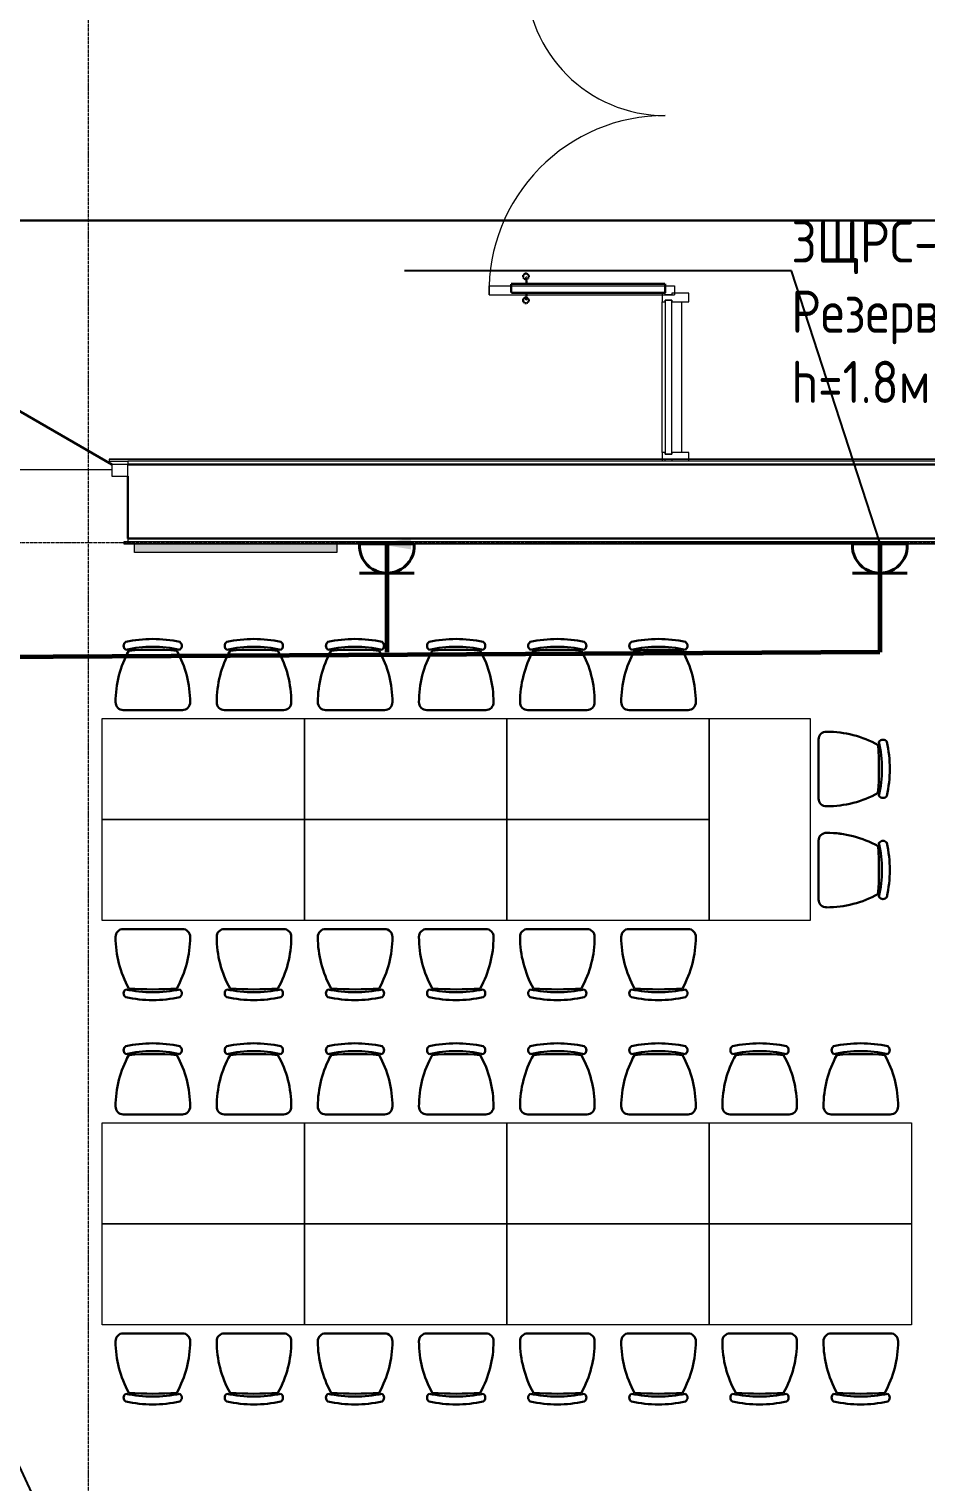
# Model space of a CAD drawing. Header units: millimetres. Extents: x -32 to 417638015, y -35 to 175284279.
# Drawn here: x 417149597 to 417154918, y 175234418 to 175243042 of the extents above; entities that cross this region are included whole.
import ezdxf
from ezdxf import colors
from ezdxf.entities.mleader import LeaderData, LeaderLine
from ezdxf.math import Vec2, Vec3

# ---------------------------------------------------------------- set-up
doc = ezdxf.new("R2010")
doc.units = ezdxf.units.MM
doc.linetypes.add('ADSK_Линия сетки', pattern=[25, 20, -2.5, 0, -2.5])
doc.linetypes.add('ADSK_Штриховая_ш3 п1_5', pattern=[4.5, 3, -1.5])
for name, color, linetype, lineweight in [('_ЭМ_гофра', 5, 'Continuous', 60), ('_ЭМ_ТХобщее_слой', 7, 'Continuous', 30), ('Витраж', 7, 'Continuous', 9), ('Двери', 7, 'Continuous', 9), ('Оси', 253, 'Continuous', 9), ('Панели витража', 7, 'Continuous', 9), ('Перекрытие', 7, 'Continuous', 18), ('Стены несущие', 7, 'Continuous', 30), ('Стены отделка', 7, 'Continuous', 30), ('Стены штриховка', 7, 'Continuous', 9), ('ТХ', 5, 'Continuous', 0), ('ШТРИХОВКА', 252, 'Continuous', 15), ('ЭМ', 5, 'Continuous', 40), ('ЭМ_Лоток 1_2', 162, 'Continuous', 30)]:
    doc.layers.add(name, color=color, linetype=linetype, lineweight=lineweight)
doc.layers.add('_ЭМ_Надписи', color=7, linetype='Continuous')
doc.layers.add('ЭОМ_Лотки рабочие', color=5, linetype='Continuous')
doc.layers.add('Линии', color=7, linetype='Continuous', lineweight=9, true_color=0x00a600)
doc.styles.add('ЭОМ', font='isocpeur.ttf', dxfattribs={"width": 0.85, "height": 250})
doc.linetypes.add('Cable in the tray', pattern='A,5,[130,ltypeshp.shx,S=1,R=0,X=0,Y=0],1.5,[130,ltypeshp.shx,S=1.5,R=90,X=0,Y=-1],1,[130,ltypeshp.shx,S=1,R=0,X=0.5,Y=0],5', length=12.5)

# ---------------------------------------------------------------- blocks, each defined once
blk = doc.blocks.new('ТХ 3 этаж')
at = {"lineweight": 0}
h = blk.add_hatch(color=8, dxfattribs=at)
h.dxf.hatch_style = 1
h.paths.add_polyline_path([(27042.2, 8326.6), (27042.2, 8276.6), (25842.2, 8276.6), (25842.2, 8326.6)])
at = {"color": 8, "linetype": 'Continuous'}
for p, q in [((26125.5, 7340.6), (25775.3, 7340.6)), ((26725.5, 7340.6), (26375.3, 7340.6)), ((27325.5, 7340.6), (26975.3, 7340.6)), ((27925.5, 7340.6), (27575.3, 7340.6)), ((28525.5, 7340.6), (28175.3, 7340.6)), ((29125.5, 7340.6), (28775.3, 7340.6)), ((29900.4, 6815.5), (29900.4, 7165.7)), ((29900.4, 6215.5), (29900.4, 6565.7)), ((26125.5, 6040.6), (25775.3, 6040.6)), ((26725.5, 6040.6), (26375.3, 6040.6)), ((27325.5, 6040.6), (26975.3, 6040.6)), ((27925.5, 6040.6), (27575.3, 6040.6)), ((28525.5, 6040.6), (28175.3, 6040.6)), ((29125.5, 6040.6), (28775.3, 6040.6)), ((26125.5, 4940.6), (25775.3, 4940.6)), ((26725.5, 4940.6), (26375.3, 4940.6)), ((27325.5, 4940.6), (26975.3, 4940.6)), ((27925.5, 4940.6), (27575.3, 4940.6)), ((28525.5, 4940.6), (28175.3, 4940.6)), ((29125.5, 4940.6), (28775.3, 4940.6)), ((29725.5, 4940.6), (29375.3, 4940.6)), ((30325.5, 4940.6), (29975.3, 4940.6)), ((26125.5, 3640.6), (25775.3, 3640.6)), ((26725.5, 3640.6), (26375.3, 3640.6)), ((27325.5, 3640.6), (26975.3, 3640.6)), ((27925.5, 3640.6), (27575.3, 3640.6)), ((28525.5, 3640.6), (28175.3, 3640.6)), ((29125.5, 3640.6), (28775.3, 3640.6)), ((29725.5, 3640.6), (29375.3, 3640.6)), ((30325.5, 3640.6), (29975.3, 3640.6))]:
    blk.add_line(p, q, dxfattribs=at)
at = {"color": 8, "lineweight": 0}
blk.add_lwpolyline([(27042.2, 8326.6), (27042.2, 8276.6), (25842.2, 8276.6), (25842.2, 8326.6), (27042.2, 8326.6)], dxfattribs=at)
at = {"color": 8, "linetype": 'Continuous'}
for centre, radius, start, end in [((25949.7, 7014.9), 747.5, 77.60223, 102.39801), ((26549.7, 7014.9), 747.5, 77.60223, 102.39801), ((27149.7, 7014.9), 747.5, 77.60223, 102.39801), ((27749.7, 7014.9), 747.5, 77.60223, 102.39801), ((28349.7, 7014.9), 747.5, 77.60223, 102.39801), ((28949.7, 7014.9), 747.5, 77.60223, 102.39801), ((26353.8, 7389.1), 624.5, 150.89411, 180.12203), ((25805.1, 7721.7), 28.1, 124.29036, 235.70993), ((25949.7, 6968.4), 747.5, 77.60223, 102.39801), ((25949.7, 5936.6), 1761.9, 85.34538, 94.60618), ((25547, 7389.1), 624.5, 359.87853, 29.09323), ((26094.4, 7721.7), 28.1, 304.29173, 55.70853), ((26953.8, 7389.1), 624.5, 150.89411, 180.12203), ((26405.1, 7721.7), 28.1, 124.29036, 235.70993), ((26549.7, 6968.4), 747.5, 77.60223, 102.39801), ((26549.7, 5936.6), 1761.9, 85.34538, 94.60618), ((26147, 7389.1), 624.5, 359.87853, 29.09323), ((26694.4, 7721.7), 28.1, 304.29173, 55.70853), ((27553.8, 7389.1), 624.5, 150.89411, 180.12203), ((27005.1, 7721.7), 28.1, 124.29036, 235.70993), ((27149.7, 6968.4), 747.5, 77.60223, 102.39801), ((27149.7, 5936.6), 1761.9, 85.34538, 94.60618), ((26747, 7389.1), 624.5, 359.87853, 29.09323), ((27294.4, 7721.7), 28.1, 304.29173, 55.70853), ((28153.8, 7389.1), 624.5, 150.89411, 180.12203), ((27605.1, 7721.7), 28.1, 124.29036, 235.70993), ((27749.7, 6968.4), 747.5, 77.60223, 102.39801), ((27749.7, 5936.6), 1761.9, 85.34538, 94.60618), ((27347, 7389.1), 624.5, 359.87853, 29.09323), ((27894.4, 7721.7), 28.1, 304.29173, 55.70853), ((28753.8, 7389.1), 624.5, 150.89411, 180.12203), ((28205.1, 7721.7), 28.1, 124.29036, 235.70993), ((28349.7, 6968.4), 747.5, 77.60223, 102.39801), ((28349.7, 5936.6), 1761.9, 85.34538, 94.60618), ((27947, 7389.1), 624.5, 359.87853, 29.09323), ((28494.4, 7721.7), 28.1, 304.29173, 55.70853), ((29353.8, 7389.1), 624.5, 150.89411, 180.12203), ((28805.1, 7721.7), 28.1, 124.29036, 235.70993), ((28949.7, 6968.4), 747.5, 77.60223, 102.39801), ((28949.7, 5936.6), 1761.9, 85.34538, 94.60618), ((28547, 7389.1), 624.5, 359.87853, 29.09323), ((29094.4, 7721.7), 28.1, 304.29173, 55.70853), ((25774.7, 7386), 45.4, 177.81336, 270.74813), ((26126.1, 7386), 45.4, 269.25213, 2.18653), ((26374.7, 7386), 45.4, 177.81336, 270.74813), ((26726.1, 7386), 45.4, 269.25213, 2.18653), ((26974.7, 7386), 45.4, 177.81336, 270.74813), ((27326.1, 7386), 45.4, 269.25213, 2.18653), ((27574.7, 7386), 45.4, 177.81336, 270.74813), ((27926.1, 7386), 45.4, 269.25213, 2.18653), ((28174.7, 7386), 45.4, 177.81336, 270.74813), ((28526.1, 7386), 45.4, 269.25213, 2.18653), ((28774.7, 7386), 45.4, 177.81336, 270.74813), ((29126.1, 7386), 45.4, 269.25213, 2.18653), ((29945.8, 7166.3), 45.4, 87.81336, 180.74813), ((29948.9, 6587.2), 624.5, 60.89411, 90.12203), ((30281.6, 7136), 28.1, 34.29036, 145.70993), ((28496.4, 6991.3), 1761.9, 355.34538, 4.60618), ((29528.2, 6991.3), 747.5, 347.60223, 12.39801), ((29574.7, 6991.3), 747.5, 347.60223, 12.39801), ((29945.8, 6814.9), 45.4, 179.25213, 272.18653), ((29948.9, 7394), 624.5, 269.87853, 299.09323), ((30281.6, 6846.7), 28.1, 214.29173, 325.70853), ((29945.8, 6566.3), 45.4, 87.81336, 180.74813), ((29948.9, 5987.2), 624.5, 60.89411, 90.12203), ((30281.6, 6536), 28.1, 34.29036, 145.70993), ((28496.4, 6391.3), 1761.9, 355.34538, 4.60618), ((29528.2, 6391.3), 747.5, 347.60223, 12.39801), ((29574.7, 6391.3), 747.5, 347.60223, 12.39801), ((29945.8, 6214.9), 45.4, 179.25213, 272.18653), ((29948.9, 6794), 624.5, 269.87853, 299.09323), ((30281.6, 6246.7), 28.1, 214.29173, 325.70853), ((25774.7, 5995.2), 45.4, 89.25187, 182.18664), ((26126.1, 5995.2), 45.4, 357.81347, 90.74787), ((26374.7, 5995.2), 45.4, 89.25187, 182.18664), ((26726.1, 5995.2), 45.4, 357.81347, 90.74787), ((26974.7, 5995.2), 45.4, 89.25187, 182.18664), ((27326.1, 5995.2), 45.4, 357.81347, 90.74787), ((27574.7, 5995.2), 45.4, 89.25187, 182.18664), ((27926.1, 5995.2), 45.4, 357.81347, 90.74787), ((28174.7, 5995.2), 45.4, 89.25187, 182.18664), ((28526.1, 5995.2), 45.4, 357.81347, 90.74787), ((28774.7, 5995.2), 45.4, 89.25187, 182.18664), ((29126.1, 5995.2), 45.4, 357.81347, 90.74787), ((26353.8, 5992.1), 624.5, 179.87797, 209.10589), ((25547, 5992.1), 624.5, 330.90677, 0.12147), ((26953.8, 5992.1), 624.5, 179.87797, 209.10589), ((26147, 5992.1), 624.5, 330.90677, 0.12147), ((27553.8, 5992.1), 624.5, 179.87797, 209.10589), ((26747, 5992.1), 624.5, 330.90677, 0.12147), ((28153.8, 5992.1), 624.5, 179.87797, 209.10589), ((27347, 5992.1), 624.5, 330.90677, 0.12147), ((28753.8, 5992.1), 624.5, 179.87797, 209.10589), ((27947, 5992.1), 624.5, 330.90677, 0.12147), ((29353.8, 5992.1), 624.5, 179.87797, 209.10589), ((28547, 5992.1), 624.5, 330.90677, 0.12147), ((25805.1, 5659.4), 28.1, 124.29007, 235.70964), ((25949.7, 6412.8), 747.5, 257.60199, 282.39777), ((25949.7, 6366.3), 747.5, 257.60199, 282.39777), ((25949.7, 7444.6), 1761.9, 265.39382, 274.65462), ((26094.4, 5659.4), 28.1, 304.29147, 55.70827), ((26405.1, 5659.4), 28.1, 124.29007, 235.70964), ((26549.7, 6412.8), 747.5, 257.60199, 282.39777), ((26549.7, 6366.3), 747.5, 257.60199, 282.39777), ((26549.7, 7444.6), 1761.9, 265.39382, 274.65462), ((26694.4, 5659.4), 28.1, 304.29147, 55.70827), ((27005.1, 5659.4), 28.1, 124.29007, 235.70964), ((27149.7, 6412.8), 747.5, 257.60199, 282.39777), ((27149.7, 6366.3), 747.5, 257.60199, 282.39777), ((27149.7, 7444.6), 1761.9, 265.39382, 274.65462), ((27294.4, 5659.4), 28.1, 304.29147, 55.70827), ((27605.1, 5659.4), 28.1, 124.29007, 235.70964), ((27749.7, 6412.8), 747.5, 257.60199, 282.39777), ((27749.7, 6366.3), 747.5, 257.60199, 282.39777), ((27749.7, 7444.6), 1761.9, 265.39382, 274.65462), ((27894.4, 5659.4), 28.1, 304.29147, 55.70827), ((28205.1, 5659.4), 28.1, 124.29007, 235.70964), ((28349.7, 6412.8), 747.5, 257.60199, 282.39777), ((28349.7, 6366.3), 747.5, 257.60199, 282.39777), ((28349.7, 7444.6), 1761.9, 265.39382, 274.65462), ((28494.4, 5659.4), 28.1, 304.29147, 55.70827), ((28805.1, 5659.4), 28.1, 124.29007, 235.70964), ((28949.7, 6412.8), 747.5, 257.60199, 282.39777), ((28949.7, 6366.3), 747.5, 257.60199, 282.39777), ((28949.7, 7444.6), 1761.9, 265.39382, 274.65462), ((29094.4, 5659.4), 28.1, 304.29147, 55.70827), ((25949.7, 4614.9), 747.5, 77.60223, 102.39801), ((26549.7, 4614.9), 747.5, 77.60223, 102.39801), ((27149.7, 4614.9), 747.5, 77.60223, 102.39801), ((27749.7, 4614.9), 747.5, 77.60223, 102.39801), ((28349.7, 4614.9), 747.5, 77.60223, 102.39801), ((28949.7, 4614.9), 747.5, 77.60223, 102.39801), ((29549.7, 4614.9), 747.5, 77.60223, 102.39801), ((30149.7, 4614.9), 747.5, 77.60223, 102.39801), ((26353.8, 4989.1), 624.5, 150.89411, 180.12203), ((25805.1, 5321.7), 28.1, 124.29036, 235.70993), ((25949.7, 4568.4), 747.5, 77.60223, 102.39801), ((25949.7, 3536.6), 1761.9, 85.34538, 94.60618), ((25547, 4989.1), 624.5, 359.87853, 29.09323), ((26094.4, 5321.7), 28.1, 304.29173, 55.70853), ((26953.8, 4989.1), 624.5, 150.89411, 180.12203), ((26405.1, 5321.7), 28.1, 124.29036, 235.70993), ((26549.7, 4568.4), 747.5, 77.60223, 102.39801), ((26549.7, 3536.6), 1761.9, 85.34538, 94.60618), ((26147, 4989.1), 624.5, 359.87853, 29.09323), ((26694.4, 5321.7), 28.1, 304.29173, 55.70853), ((27553.8, 4989.1), 624.5, 150.89411, 180.12203), ((27005.1, 5321.7), 28.1, 124.29036, 235.70993), ((27149.7, 4568.4), 747.5, 77.60223, 102.39801), ((27149.7, 3536.6), 1761.9, 85.34538, 94.60618), ((26747, 4989.1), 624.5, 359.87853, 29.09323), ((27294.4, 5321.7), 28.1, 304.29173, 55.70853), ((28153.8, 4989.1), 624.5, 150.89411, 180.12203), ((27605.1, 5321.7), 28.1, 124.29036, 235.70993), ((27749.7, 4568.4), 747.5, 77.60223, 102.39801), ((27749.7, 3536.6), 1761.9, 85.34538, 94.60618), ((27347, 4989.1), 624.5, 359.87853, 29.09323), ((27894.4, 5321.7), 28.1, 304.29173, 55.70853), ((28753.8, 4989.1), 624.5, 150.89411, 180.12203), ((28205.1, 5321.7), 28.1, 124.29036, 235.70993), ((28349.7, 4568.4), 747.5, 77.60223, 102.39801), ((28349.7, 3536.6), 1761.9, 85.34538, 94.60618), ((27947, 4989.1), 624.5, 359.87853, 29.09323), ((28494.4, 5321.7), 28.1, 304.29173, 55.70853), ((29353.8, 4989.1), 624.5, 150.89411, 180.12203), ((28805.1, 5321.7), 28.1, 124.29036, 235.70993), ((28949.7, 4568.4), 747.5, 77.60223, 102.39801), ((28949.7, 3536.6), 1761.9, 85.34538, 94.60618), ((28547, 4989.1), 624.5, 359.87853, 29.09323), ((29094.4, 5321.7), 28.1, 304.29173, 55.70853), ((29953.8, 4989.1), 624.5, 150.89411, 180.12203), ((29405.1, 5321.7), 28.1, 124.29036, 235.70993), ((29549.7, 4568.4), 747.5, 77.60223, 102.39801), ((29549.7, 3536.6), 1761.9, 85.34538, 94.60618), ((29147, 4989.1), 624.5, 359.87853, 29.09323), ((29694.4, 5321.7), 28.1, 304.29173, 55.70853), ((30553.8, 4989.1), 624.5, 150.89411, 180.12203), ((30005.1, 5321.7), 28.1, 124.29036, 235.70993), ((30149.7, 4568.4), 747.5, 77.60223, 102.39801), ((30149.7, 3536.6), 1761.9, 85.34538, 94.60618), ((29747, 4989.1), 624.5, 359.87853, 29.09323), ((30294.4, 5321.7), 28.1, 304.29173, 55.70853), ((25774.7, 4986), 45.4, 177.81336, 270.74813), ((26126.1, 4986), 45.4, 269.25213, 2.18653), ((26374.7, 4986), 45.4, 177.81336, 270.74813), ((26726.1, 4986), 45.4, 269.25213, 2.18653), ((26974.7, 4986), 45.4, 177.81336, 270.74813), ((27326.1, 4986), 45.4, 269.25213, 2.18653), ((27574.7, 4986), 45.4, 177.81336, 270.74813), ((27926.1, 4986), 45.4, 269.25213, 2.18653), ((28174.7, 4986), 45.4, 177.81336, 270.74813), ((28526.1, 4986), 45.4, 269.25213, 2.18653), ((28774.7, 4986), 45.4, 177.81336, 270.74813), ((29126.1, 4986), 45.4, 269.25213, 2.18653), ((29374.7, 4986), 45.4, 177.81336, 270.74813), ((29726.1, 4986), 45.4, 269.25213, 2.18653), ((29974.7, 4986), 45.4, 177.81336, 270.74813), ((30326.1, 4986), 45.4, 269.25213, 2.18653), ((25774.7, 3595.2), 45.4, 89.25187, 182.18664), ((26126.1, 3595.2), 45.4, 357.81347, 90.74787), ((26374.7, 3595.2), 45.4, 89.25187, 182.18664), ((26726.1, 3595.2), 45.4, 357.81347, 90.74787), ((26974.7, 3595.2), 45.4, 89.25187, 182.18664), ((27326.1, 3595.2), 45.4, 357.81347, 90.74787), ((27574.7, 3595.2), 45.4, 89.25187, 182.18664), ((27926.1, 3595.2), 45.4, 357.81347, 90.74787), ((28174.7, 3595.2), 45.4, 89.25187, 182.18664), ((28526.1, 3595.2), 45.4, 357.81347, 90.74787), ((28774.7, 3595.2), 45.4, 89.25187, 182.18664), ((29126.1, 3595.2), 45.4, 357.81347, 90.74787), ((29374.7, 3595.2), 45.4, 89.25187, 182.18664), ((29726.1, 3595.2), 45.4, 357.81347, 90.74787), ((29974.7, 3595.2), 45.4, 89.25187, 182.18664), ((30326.1, 3595.2), 45.4, 357.81347, 90.74787), ((26353.8, 3592.1), 624.5, 179.87797, 209.10589), ((25547, 3592.1), 624.5, 330.90677, 0.12147), ((26953.8, 3592.1), 624.5, 179.87797, 209.10589), ((26147, 3592.1), 624.5, 330.90677, 0.12147), ((27553.8, 3592.1), 624.5, 179.87797, 209.10589), ((26747, 3592.1), 624.5, 330.90677, 0.12147), ((28153.8, 3592.1), 624.5, 179.87797, 209.10589), ((27347, 3592.1), 624.5, 330.90677, 0.12147), ((28753.8, 3592.1), 624.5, 179.87797, 209.10589), ((27947, 3592.1), 624.5, 330.90677, 0.12147), ((29353.8, 3592.1), 624.5, 179.87797, 209.10589), ((28547, 3592.1), 624.5, 330.90677, 0.12147), ((29953.8, 3592.1), 624.5, 179.87797, 209.10589), ((29147, 3592.1), 624.5, 330.90677, 0.12147), ((30553.8, 3592.1), 624.5, 179.87797, 209.10589), ((29747, 3592.1), 624.5, 330.90677, 0.12147), ((25805.1, 3259.4), 28.1, 124.29007, 235.70964), ((25949.7, 4012.8), 747.5, 257.60199, 282.39777), ((25949.7, 5044.6), 1761.9, 265.39382, 274.65462), ((26094.4, 3259.4), 28.1, 304.29147, 55.70827), ((26405.1, 3259.4), 28.1, 124.29007, 235.70964), ((26549.7, 4012.8), 747.5, 257.60199, 282.39777), ((26549.7, 5044.6), 1761.9, 265.39382, 274.65462), ((26694.4, 3259.4), 28.1, 304.29147, 55.70827), ((27005.1, 3259.4), 28.1, 124.29007, 235.70964), ((27149.7, 4012.8), 747.5, 257.60199, 282.39777), ((27149.7, 5044.6), 1761.9, 265.39382, 274.65462), ((27294.4, 3259.4), 28.1, 304.29147, 55.70827), ((27605.1, 3259.4), 28.1, 124.29007, 235.70964), ((27749.7, 4012.8), 747.5, 257.60199, 282.39777), ((27749.7, 5044.6), 1761.9, 265.39382, 274.65462), ((27894.4, 3259.4), 28.1, 304.29147, 55.70827), ((28205.1, 3259.4), 28.1, 124.29007, 235.70964), ((28349.7, 4012.8), 747.5, 257.60199, 282.39777), ((28349.7, 5044.6), 1761.9, 265.39382, 274.65462), ((28494.4, 3259.4), 28.1, 304.29147, 55.70827), ((28805.1, 3259.4), 28.1, 124.29007, 235.70964), ((28949.7, 4012.8), 747.5, 257.60199, 282.39777), ((28949.7, 5044.6), 1761.9, 265.39382, 274.65462), ((29094.4, 3259.4), 28.1, 304.29147, 55.70827), ((29405.1, 3259.4), 28.1, 124.29007, 235.70964), ((29549.7, 4012.8), 747.5, 257.60199, 282.39777), ((29549.7, 5044.6), 1761.9, 265.39382, 274.65462), ((29694.4, 3259.4), 28.1, 304.29147, 55.70827), ((30005.1, 3259.4), 28.1, 124.29007, 235.70964), ((30149.7, 4012.8), 747.5, 257.60199, 282.39777), ((30149.7, 5044.6), 1761.9, 265.39382, 274.65462), ((30294.4, 3259.4), 28.1, 304.29147, 55.70827), ((25949.7, 3966.3), 747.5, 257.60199, 282.39777), ((26549.7, 3966.3), 747.5, 257.60199, 282.39777), ((27149.7, 3966.3), 747.5, 257.60199, 282.39777), ((27749.7, 3966.3), 747.5, 257.60199, 282.39777), ((28349.7, 3966.3), 747.5, 257.60199, 282.39777), ((28949.7, 3966.3), 747.5, 257.60199, 282.39777), ((29549.7, 3966.3), 747.5, 257.60199, 282.39777), ((30149.7, 3966.3), 747.5, 257.60199, 282.39777)]:
    blk.add_arc(centre, radius, start, end, dxfattribs=at)
at = {"layer": 'ТХ', "color": 8}
for points in [[(25650.4, 7290.6), (26850.4, 7290.6), (26850.4, 6690.6), (25650.4, 6690.6)], [(26850.4, 7290.6), (28050.4, 7290.6), (28050.4, 6690.6), (26850.4, 6690.6)], [(28050.4, 7290.6), (29250.4, 7290.6), (29250.4, 6690.6), (28050.4, 6690.6)], [(29850.4, 7290.6), (29850.4, 6090.6), (29250.4, 6090.6), (29250.4, 7290.6)], [(25650.4, 6690.6), (26850.4, 6690.6), (26850.4, 6090.6), (25650.4, 6090.6)], [(26850.4, 6690.6), (28050.4, 6690.6), (28050.4, 6090.6), (26850.4, 6090.6)], [(28050.4, 6690.6), (29250.4, 6690.6), (29250.4, 6090.6), (28050.4, 6090.6)], [(25650.4, 4890.6), (26850.4, 4890.6), (26850.4, 4290.6), (25650.4, 4290.6)], [(26850.4, 4890.6), (28050.4, 4890.6), (28050.4, 4290.6), (26850.4, 4290.6)], [(28050.4, 4890.6), (29250.4, 4890.6), (29250.4, 4290.6), (28050.4, 4290.6)], [(29250.4, 4890.6), (30450.4, 4890.6), (30450.4, 4290.6), (29250.4, 4290.6)], [(25650.4, 4290.6), (26850.4, 4290.6), (26850.4, 3690.6), (25650.4, 3690.6)], [(26850.4, 4290.6), (28050.4, 4290.6), (28050.4, 3690.6), (26850.4, 3690.6)], [(28050.4, 4290.6), (29250.4, 4290.6), (29250.4, 3690.6), (28050.4, 3690.6)], [(29250.4, 4290.6), (30450.4, 4290.6), (30450.4, 3690.6), (29250.4, 3690.6)]]:
    blk.add_lwpolyline(points, close=True, dxfattribs=at)
blk = doc.blocks.new('План 3 этажа')
at = {"layer": 'Витраж', "color": 8, "lineweight": 18, "extrusion": (0, 0, -1)}
for p, q in [((21978.719, 9932.929), (21961.719, 9932.929)), ((21961.719, 9932.929), (21961.719, 9882.929)), ((21978.719, 9922.929), (21978.719, 9932.929)), ((22018.719, 9922.929), (21978.719, 9922.929)), ((22118.719, 9932.929), (22018.719, 9932.929)), ((22018.719, 9932.929), (22018.719, 9922.929)), ((22118.719, 9882.929), (22118.719, 9932.929)), ((21961.719, 9882.929), (21978.719, 9882.929)), ((21978.719, 9882.929), (21978.719, 9892.929)), ((21978.719, 9892.929), (22018.719, 9892.929)), ((22018.719, 9892.929), (22018.719, 9882.929)), ((22018.719, 9882.929), (22118.719, 9882.929)), ((21978.719, 8987.929), (21961.719, 8987.929)), ((21961.719, 8987.929), (21961.719, 8937.929)), ((21978.719, 8977.929), (21978.719, 8987.929)), ((22018.719, 8977.929), (21978.719, 8977.929)), ((22118.719, 8987.929), (22018.719, 8987.929)), ((22018.719, 8987.929), (22018.719, 8977.929)), ((22118.719, 8937.929), (22118.719, 8987.929)), ((21961.719, 8937.929), (21978.719, 8937.929)), ((21978.719, 8937.929), (21978.719, 8947.929)), ((21978.719, 8947.929), (22018.719, 8947.929)), ((22018.719, 8947.929), (22018.719, 8937.929)), ((22018.719, 8937.929), (22118.719, 8937.929))]:
    blk.add_line(p, q, dxfattribs=at)
at = {"layer": 'Витраж', "color": 8}
for p, q in [((21961.719, 8987.929), (21961.719, 9882.929)), ((22078.719, 8987.929), (22078.719, 9882.929))]:
    blk.add_line(p, q, dxfattribs=at)
at = {"layer": 'Двери', "color": 8}
for p, q in [((20933.911, 9977.929), (20933.911, 9922.929)), ((20933.911, 9977.929), (22033.719, 9977.929)), ((20933.911, 9922.929), (20933.911, 9977.929)), ((20933.911, 9922.929), (22033.719, 9922.929)), ((22033.719, 9977.929), (22033.719, 9922.929)), ((18696.343, 8917.14), (18696.343, 8847.14)), ((18791.343, 8917.14), (18696.343, 8917.14)), ((18791.343, 8847.14), (18791.343, 8917.14)), ((18696.343, 8847.14), (18791.343, 8847.14))]:
    blk.add_line(p, q, dxfattribs=at)
at = {"layer": 'Двери', "color": 8, "lineweight": 30}
blk.add_line((18696.343, 8917.14), (17903.929, 9374.64), dxfattribs=at)
at = {"layer": 'Двери', "color": 8}
for centre, radius, start, end in [((21978.719, 11812.929), 825, 180, 270), ((21978.719, 9942.929), 1045, 90, 181.0966369)]:
    blk.add_arc(centre, radius, start, end, dxfattribs=at)
at = {"layer": 'Линии', "color": 8, "linetype": 'ADSK_Штриховая_ш3 п1_5', "lineweight": 30}
for p, q in [((21158.065, 9988.104), (21152.917, 10032.808)), ((21066.359, 9935.104), (21065.634, 9988.104)), ((21065.634, 9988.104), (21978.719, 9988.104)), ((21978.719, 9935.104), (21066.359, 9935.104)), ((21158.065, 9935.605), (21152.917, 9890.901)), ((21978.719, 9988.104), (21978.719, 9935.104))]:
    blk.add_line(p, q, dxfattribs=at)
for centre in [(21152.917, 10032.808), (21152.917, 9890.901)]:
    blk.add_circle(centre, 17, dxfattribs=at)
at = {"layer": 'Оси', "color": 8, "linetype": 'ADSK_Линия сетки'}
for p, q in [((18556.908, -3523.688), (18556.908, 13975.186)), ((-10051.774, 8453.902), (56512.196, 8453.902))]:
    blk.add_line(p, q, dxfattribs=at)
at = {"layer": 'Панели витража', "color": 8, "lineweight": 18}
for p, q in [((21978.719, 9892.929), (21978.719, 8977.929)), ((22018.719, 9892.929), (21978.719, 9892.929)), ((22018.719, 8977.929), (22018.719, 9892.929)), ((21978.719, 8977.929), (22018.719, 8977.929))]:
    blk.add_line(p, q, dxfattribs=at)
at = {"layer": 'Перекрытие', "color": 8}
blk.add_line((17366.343, 8886.544), (18696.343, 8886.544), dxfattribs=at)
at = {"layer": 'Стены несущие', "color": 8}
for p, q in [((18791.343, 8917.14), (25831.343, 8917.14)), ((18791.343, 8847.14), (18791.343, 8477.14)), ((25831.343, 8477.14), (18791.343, 8477.14))]:
    blk.add_line(p, q, dxfattribs=at)
at = {"layer": 'Стены отделка', "color": 8, "lineweight": 9}
for p, q in [((18681.343, 8949.14), (18681.343, 8937.14)), ((25831.343, 8949.14), (18681.343, 8949.14)), ((18681.343, 8937.14), (18791.343, 8937.14)), ((18791.343, 8937.14), (18791.343, 8917.14)), ((24507.343, 8457.14), (18767.343, 8457.14)), ((18767.343, 8457.14), (18767.343, 8445.14)), ((18791.343, 8477.14), (18791.343, 8457.14)), ((18767.343, 8445.14), (24417.843, 8445.14))]:
    blk.add_line(p, q, dxfattribs=at)
at = {"layer": 'Стены штриховка', "color": 8}
for p, q in [((25831.343, 8947.14), (18681.343, 8947.14)), ((25831.343, 8937.14), (18791.343, 8937.14)), ((18767.343, 8447.14), (24419.843, 8447.14))]:
    blk.add_line(p, q, dxfattribs=at)
at = {"layer": 'ЭОМ_Лотки рабочие'}
blk.add_blockref('ТХ 3 этаж', (-7010.895, 118.542), dxfattribs=at)
blk = doc.blocks.new('_ЭМ_ТХ2_3 этаж_нов')
at = {"lineweight": 0}
h = blk.add_hatch(color=8, dxfattribs=at)
h.dxf.hatch_style = 1
h.paths.add_polyline_path([(26024.4, 8291.2), (26024.4, 8241.2), (24824.4, 8241.2), (24824.4, 8291.2)])
at = {"color": 8, "linetype": 'Continuous'}
for p, q in [((25107.7, 7305.2), (24757.5, 7305.2)), ((25707.7, 7305.2), (25357.5, 7305.2)), ((26307.7, 7305.2), (25957.5, 7305.2)), ((26907.7, 7305.2), (26557.5, 7305.2)), ((27507.7, 7305.2), (27157.5, 7305.2)), ((28107.7, 7305.2), (27757.5, 7305.2)), ((28882.6, 6780.2), (28882.6, 7130.3)), ((28882.6, 6180.2), (28882.6, 6530.3)), ((25107.7, 6005.2), (24757.5, 6005.2)), ((25707.7, 6005.2), (25357.5, 6005.2)), ((26307.7, 6005.2), (25957.5, 6005.2)), ((26907.7, 6005.2), (26557.5, 6005.2)), ((27507.7, 6005.2), (27157.5, 6005.2)), ((28107.7, 6005.2), (27757.5, 6005.2)), ((25107.7, 4905.2), (24757.5, 4905.2)), ((25707.7, 4905.2), (25357.5, 4905.2)), ((26307.7, 4905.2), (25957.5, 4905.2)), ((26907.7, 4905.2), (26557.5, 4905.2)), ((27507.7, 4905.2), (27157.5, 4905.2)), ((28107.7, 4905.2), (27757.5, 4905.2)), ((28707.7, 4905.2), (28357.5, 4905.2)), ((29307.7, 4905.2), (28957.5, 4905.2)), ((25107.7, 3605.2), (24757.5, 3605.2)), ((25707.7, 3605.2), (25357.5, 3605.2)), ((26307.7, 3605.2), (25957.5, 3605.2)), ((26907.7, 3605.2), (26557.5, 3605.2)), ((27507.7, 3605.2), (27157.5, 3605.2)), ((28107.7, 3605.2), (27757.5, 3605.2)), ((28707.7, 3605.2), (28357.5, 3605.2)), ((29307.7, 3605.2), (28957.5, 3605.2))]:
    blk.add_line(p, q, dxfattribs=at)
at = {"color": 8, "lineweight": 0}
blk.add_lwpolyline([(26024.4, 8291.2), (26024.4, 8241.2), (24824.4, 8241.2), (24824.4, 8291.2), (26024.4, 8291.2)], dxfattribs=at)
at = {"color": 8, "linetype": 'Continuous'}
for centre, radius, start, end in [((24787.3, 7686.4), 28.1, 124.29036, 235.70993), ((24931.9, 6979.5), 747.5, 77.60223, 102.39801), ((24931.9, 6933.1), 747.5, 77.60223, 102.39801), ((25076.5, 7686.4), 28.1, 304.29173, 55.70853), ((25387.3, 7686.4), 28.1, 124.29036, 235.70993), ((25531.9, 6979.5), 747.5, 77.60223, 102.39801), ((25531.9, 6933.1), 747.5, 77.60223, 102.39801), ((25676.5, 7686.4), 28.1, 304.29173, 55.70853), ((25987.3, 7686.4), 28.1, 124.29036, 235.70993), ((26131.9, 6979.5), 747.5, 77.60223, 102.39801), ((26131.9, 6933.1), 747.5, 77.60223, 102.39801), ((26276.5, 7686.4), 28.1, 304.29173, 55.70853), ((26587.3, 7686.4), 28.1, 124.29036, 235.70993), ((26731.9, 6979.5), 747.5, 77.60223, 102.39801), ((26731.9, 6933.1), 747.5, 77.60223, 102.39801), ((26876.5, 7686.4), 28.1, 304.29173, 55.70853), ((27187.3, 7686.4), 28.1, 124.29036, 235.70993), ((27331.9, 6979.5), 747.5, 77.60223, 102.39801), ((27331.9, 6933.1), 747.5, 77.60223, 102.39801), ((27476.5, 7686.4), 28.1, 304.29173, 55.70853), ((27787.3, 7686.4), 28.1, 124.29036, 235.70993), ((27931.9, 6979.5), 747.5, 77.60223, 102.39801), ((27931.9, 6933.1), 747.5, 77.60223, 102.39801), ((28076.5, 7686.4), 28.1, 304.29173, 55.70853), ((25336, 7353.7), 624.5, 150.89411, 180.12203), ((24931.9, 5901.2), 1761.9, 85.34538, 94.60618), ((24529.2, 7353.7), 624.5, 359.87853, 29.09323), ((25936, 7353.7), 624.5, 150.89411, 180.12203), ((25531.9, 5901.2), 1761.9, 85.34538, 94.60618), ((25129.2, 7353.7), 624.5, 359.87853, 29.09323), ((26536, 7353.7), 624.5, 150.89411, 180.12203), ((26131.9, 5901.2), 1761.9, 85.34538, 94.60618), ((25729.2, 7353.7), 624.5, 359.87853, 29.09323), ((27136, 7353.7), 624.5, 150.89411, 180.12203), ((26731.9, 5901.2), 1761.9, 85.34538, 94.60618), ((26329.2, 7353.7), 624.5, 359.87853, 29.09323), ((27736, 7353.7), 624.5, 150.89411, 180.12203), ((27331.9, 5901.2), 1761.9, 85.34538, 94.60618), ((26929.2, 7353.7), 624.5, 359.87853, 29.09323), ((28336, 7353.7), 624.5, 150.89411, 180.12203), ((27931.9, 5901.2), 1761.9, 85.34538, 94.60618), ((27529.2, 7353.7), 624.5, 359.87853, 29.09323), ((24756.9, 7350.6), 45.4, 177.81336, 270.74813), ((25108.3, 7350.6), 45.4, 269.25213, 2.18653), ((25356.9, 7350.6), 45.4, 177.81336, 270.74813), ((25708.3, 7350.6), 45.4, 269.25213, 2.18653), ((25956.9, 7350.6), 45.4, 177.81336, 270.74813), ((26308.3, 7350.6), 45.4, 269.25213, 2.18653), ((26556.9, 7350.6), 45.4, 177.81336, 270.74813), ((26908.3, 7350.6), 45.4, 269.25213, 2.18653), ((27156.9, 7350.6), 45.4, 177.81336, 270.74813), ((27508.3, 7350.6), 45.4, 269.25213, 2.18653), ((27756.9, 7350.6), 45.4, 177.81336, 270.74813), ((28108.3, 7350.6), 45.4, 269.25213, 2.18653), ((28928, 7130.9), 45.4, 87.81336, 180.74813), ((28931.1, 6551.8), 624.5, 60.89411, 90.12203), ((27478.6, 6955.9), 1761.9, 355.34538, 4.60618), ((29263.8, 7100.6), 28.1, 34.29036, 145.70993), ((28510.4, 6955.9), 747.5, 347.60223, 12.39801), ((28556.9, 6955.9), 747.5, 347.60223, 12.39801), ((28931.1, 7358.6), 624.5, 269.87853, 299.09323), ((28928, 6779.6), 45.4, 179.25213, 272.18653), ((29263.8, 6811.3), 28.1, 214.29173, 325.70853), ((28928, 6530.9), 45.4, 87.81336, 180.74813), ((28931.1, 5951.8), 624.5, 60.89411, 90.12203), ((27478.6, 6355.9), 1761.9, 355.34538, 4.60618), ((29263.8, 6500.6), 28.1, 34.29036, 145.70993), ((28510.4, 6355.9), 747.5, 347.60223, 12.39801), ((28556.9, 6355.9), 747.5, 347.60223, 12.39801), ((28931.1, 6758.6), 624.5, 269.87853, 299.09323), ((28928, 6179.6), 45.4, 179.25213, 272.18653), ((29263.8, 6211.3), 28.1, 214.29173, 325.70853), ((24756.9, 5959.8), 45.4, 89.25187, 182.18664), ((25336, 5956.8), 624.5, 179.87797, 209.10589), ((24529.2, 5956.8), 624.5, 330.90677, 0.12147), ((25108.3, 5959.8), 45.4, 357.81347, 90.74787), ((25356.9, 5959.8), 45.4, 89.25187, 182.18664), ((25936, 5956.8), 624.5, 179.87797, 209.10589), ((25129.2, 5956.8), 624.5, 330.90677, 0.12147), ((25708.3, 5959.8), 45.4, 357.81347, 90.74787), ((25956.9, 5959.8), 45.4, 89.25187, 182.18664), ((26536, 5956.8), 624.5, 179.87797, 209.10589), ((25729.2, 5956.8), 624.5, 330.90677, 0.12147), ((26308.3, 5959.8), 45.4, 357.81347, 90.74787), ((26556.9, 5959.8), 45.4, 89.25187, 182.18664), ((27136, 5956.8), 624.5, 179.87797, 209.10589), ((26329.2, 5956.8), 624.5, 330.90677, 0.12147), ((26908.3, 5959.8), 45.4, 357.81347, 90.74787), ((27156.9, 5959.8), 45.4, 89.25187, 182.18664), ((27736, 5956.8), 624.5, 179.87797, 209.10589), ((26929.2, 5956.8), 624.5, 330.90677, 0.12147), ((27508.3, 5959.8), 45.4, 357.81347, 90.74787), ((27756.9, 5959.8), 45.4, 89.25187, 182.18664), ((28336, 5956.8), 624.5, 179.87797, 209.10589), ((27529.2, 5956.8), 624.5, 330.90677, 0.12147), ((28108.3, 5959.8), 45.4, 357.81347, 90.74787), ((24787.3, 5624.1), 28.1, 124.29007, 235.70964), ((24931.9, 6377.4), 747.5, 257.60199, 282.39777), ((24931.9, 7409.2), 1761.9, 265.39382, 274.65462), ((25076.5, 5624.1), 28.1, 304.29147, 55.70827), ((25387.3, 5624.1), 28.1, 124.29007, 235.70964), ((25531.9, 6377.4), 747.5, 257.60199, 282.39777), ((25531.9, 7409.2), 1761.9, 265.39382, 274.65462), ((25676.5, 5624.1), 28.1, 304.29147, 55.70827), ((25987.3, 5624.1), 28.1, 124.29007, 235.70964), ((26131.9, 6377.4), 747.5, 257.60199, 282.39777), ((26131.9, 7409.2), 1761.9, 265.39382, 274.65462), ((26276.5, 5624.1), 28.1, 304.29147, 55.70827), ((26587.3, 5624.1), 28.1, 124.29007, 235.70964), ((26731.9, 6377.4), 747.5, 257.60199, 282.39777), ((26731.9, 7409.2), 1761.9, 265.39382, 274.65462), ((26876.5, 5624.1), 28.1, 304.29147, 55.70827), ((27187.3, 5624.1), 28.1, 124.29007, 235.70964), ((27331.9, 6377.4), 747.5, 257.60199, 282.39777), ((27331.9, 7409.2), 1761.9, 265.39382, 274.65462), ((27476.5, 5624.1), 28.1, 304.29147, 55.70827), ((27787.3, 5624.1), 28.1, 124.29007, 235.70964), ((27931.9, 6377.4), 747.5, 257.60199, 282.39777), ((27931.9, 7409.2), 1761.9, 265.39382, 274.65462), ((28076.5, 5624.1), 28.1, 304.29147, 55.70827), ((24931.9, 6330.9), 747.5, 257.60199, 282.39777), ((25531.9, 6330.9), 747.5, 257.60199, 282.39777), ((26131.9, 6330.9), 747.5, 257.60199, 282.39777), ((26731.9, 6330.9), 747.5, 257.60199, 282.39777), ((27331.9, 6330.9), 747.5, 257.60199, 282.39777), ((27931.9, 6330.9), 747.5, 257.60199, 282.39777), ((24787.3, 5286.4), 28.1, 124.29036, 235.70993), ((24931.9, 4579.5), 747.5, 77.60223, 102.39801), ((24931.9, 4533.1), 747.5, 77.60223, 102.39801), ((24931.9, 3501.2), 1761.9, 85.34538, 94.60618), ((25076.5, 5286.4), 28.1, 304.29173, 55.70853), ((25387.3, 5286.4), 28.1, 124.29036, 235.70993), ((25531.9, 4579.5), 747.5, 77.60223, 102.39801), ((25531.9, 4533.1), 747.5, 77.60223, 102.39801), ((25531.9, 3501.2), 1761.9, 85.34538, 94.60618), ((25676.5, 5286.4), 28.1, 304.29173, 55.70853), ((25987.3, 5286.4), 28.1, 124.29036, 235.70993), ((26131.9, 4579.5), 747.5, 77.60223, 102.39801), ((26131.9, 4533.1), 747.5, 77.60223, 102.39801), ((26131.9, 3501.2), 1761.9, 85.34538, 94.60618), ((26276.5, 5286.4), 28.1, 304.29173, 55.70853), ((26587.3, 5286.4), 28.1, 124.29036, 235.70993), ((26731.9, 4579.5), 747.5, 77.60223, 102.39801), ((26731.9, 4533.1), 747.5, 77.60223, 102.39801), ((26731.9, 3501.2), 1761.9, 85.34538, 94.60618), ((26876.5, 5286.4), 28.1, 304.29173, 55.70853), ((27187.3, 5286.4), 28.1, 124.29036, 235.70993), ((27331.9, 4579.5), 747.5, 77.60223, 102.39801), ((27331.9, 4533.1), 747.5, 77.60223, 102.39801), ((27331.9, 3501.2), 1761.9, 85.34538, 94.60618), ((27476.5, 5286.4), 28.1, 304.29173, 55.70853), ((27787.3, 5286.4), 28.1, 124.29036, 235.70993), ((27931.9, 4579.5), 747.5, 77.60223, 102.39801), ((27931.9, 4533.1), 747.5, 77.60223, 102.39801), ((27931.9, 3501.2), 1761.9, 85.34538, 94.60618), ((28076.5, 5286.4), 28.1, 304.29173, 55.70853), ((28387.3, 5286.4), 28.1, 124.29036, 235.70993), ((28531.9, 4579.5), 747.5, 77.60223, 102.39801), ((28531.9, 4533.1), 747.5, 77.60223, 102.39801), ((28531.9, 3501.2), 1761.9, 85.34538, 94.60618), ((28676.5, 5286.4), 28.1, 304.29173, 55.70853), ((28987.3, 5286.4), 28.1, 124.29036, 235.70993), ((29131.9, 4579.5), 747.5, 77.60223, 102.39801), ((29131.9, 4533.1), 747.5, 77.60223, 102.39801), ((29131.9, 3501.2), 1761.9, 85.34538, 94.60618), ((29276.5, 5286.4), 28.1, 304.29173, 55.70853), ((25336, 4953.7), 624.5, 150.89411, 180.12203), ((24529.2, 4953.7), 624.5, 359.87853, 29.09323), ((25936, 4953.7), 624.5, 150.89411, 180.12203), ((25129.2, 4953.7), 624.5, 359.87853, 29.09323), ((26536, 4953.7), 624.5, 150.89411, 180.12203), ((25729.2, 4953.7), 624.5, 359.87853, 29.09323), ((27136, 4953.7), 624.5, 150.89411, 180.12203), ((26329.2, 4953.7), 624.5, 359.87853, 29.09323), ((27736, 4953.7), 624.5, 150.89411, 180.12203), ((26929.2, 4953.7), 624.5, 359.87853, 29.09323), ((28336, 4953.7), 624.5, 150.89411, 180.12203), ((27529.2, 4953.7), 624.5, 359.87853, 29.09323), ((28936, 4953.7), 624.5, 150.89411, 180.12203), ((28129.2, 4953.7), 624.5, 359.87853, 29.09323), ((29536, 4953.7), 624.5, 150.89411, 180.12203), ((28729.2, 4953.7), 624.5, 359.87853, 29.09323), ((24756.9, 4950.6), 45.4, 177.81336, 270.74813), ((25108.3, 4950.6), 45.4, 269.25213, 2.18653), ((25356.9, 4950.6), 45.4, 177.81336, 270.74813), ((25708.3, 4950.6), 45.4, 269.25213, 2.18653), ((25956.9, 4950.6), 45.4, 177.81336, 270.74813), ((26308.3, 4950.6), 45.4, 269.25213, 2.18653), ((26556.9, 4950.6), 45.4, 177.81336, 270.74813), ((26908.3, 4950.6), 45.4, 269.25213, 2.18653), ((27156.9, 4950.6), 45.4, 177.81336, 270.74813), ((27508.3, 4950.6), 45.4, 269.25213, 2.18653), ((27756.9, 4950.6), 45.4, 177.81336, 270.74813), ((28108.3, 4950.6), 45.4, 269.25213, 2.18653), ((28356.9, 4950.6), 45.4, 177.81336, 270.74813), ((28708.3, 4950.6), 45.4, 269.25213, 2.18653), ((28956.9, 4950.6), 45.4, 177.81336, 270.74813), ((29308.3, 4950.6), 45.4, 269.25213, 2.18653), ((24756.9, 3559.8), 45.4, 89.25187, 182.18664), ((25336, 3556.8), 624.5, 179.87797, 209.10589), ((24529.2, 3556.8), 624.5, 330.90677, 0.12147), ((25108.3, 3559.8), 45.4, 357.81347, 90.74787), ((25356.9, 3559.8), 45.4, 89.25187, 182.18664), ((25936, 3556.8), 624.5, 179.87797, 209.10589), ((25129.2, 3556.8), 624.5, 330.90677, 0.12147), ((25708.3, 3559.8), 45.4, 357.81347, 90.74787), ((25956.9, 3559.8), 45.4, 89.25187, 182.18664), ((26536, 3556.8), 624.5, 179.87797, 209.10589), ((25729.2, 3556.8), 624.5, 330.90677, 0.12147), ((26308.3, 3559.8), 45.4, 357.81347, 90.74787), ((26556.9, 3559.8), 45.4, 89.25187, 182.18664), ((27136, 3556.8), 624.5, 179.87797, 209.10589), ((26329.2, 3556.8), 624.5, 330.90677, 0.12147), ((26908.3, 3559.8), 45.4, 357.81347, 90.74787), ((27156.9, 3559.8), 45.4, 89.25187, 182.18664), ((27736, 3556.8), 624.5, 179.87797, 209.10589), ((26929.2, 3556.8), 624.5, 330.90677, 0.12147), ((27508.3, 3559.8), 45.4, 357.81347, 90.74787), ((27756.9, 3559.8), 45.4, 89.25187, 182.18664), ((28336, 3556.8), 624.5, 179.87797, 209.10589), ((27529.2, 3556.8), 624.5, 330.90677, 0.12147), ((28108.3, 3559.8), 45.4, 357.81347, 90.74787), ((28356.9, 3559.8), 45.4, 89.25187, 182.18664), ((28936, 3556.8), 624.5, 179.87797, 209.10589), ((28129.2, 3556.8), 624.5, 330.90677, 0.12147), ((28708.3, 3559.8), 45.4, 357.81347, 90.74787), ((28956.9, 3559.8), 45.4, 89.25187, 182.18664), ((29536, 3556.8), 624.5, 179.87797, 209.10589), ((28729.2, 3556.8), 624.5, 330.90677, 0.12147), ((29308.3, 3559.8), 45.4, 357.81347, 90.74787), ((24787.3, 3224.1), 28.1, 124.29007, 235.70964), ((24931.9, 3977.4), 747.5, 257.60199, 282.39777), ((24931.9, 3930.9), 747.5, 257.60199, 282.39777), ((24931.9, 5009.2), 1761.9, 265.39382, 274.65462), ((25076.5, 3224.1), 28.1, 304.29147, 55.70827), ((25387.3, 3224.1), 28.1, 124.29007, 235.70964), ((25531.9, 3977.4), 747.5, 257.60199, 282.39777), ((25531.9, 3930.9), 747.5, 257.60199, 282.39777), ((25531.9, 5009.2), 1761.9, 265.39382, 274.65462), ((25676.5, 3224.1), 28.1, 304.29147, 55.70827), ((25987.3, 3224.1), 28.1, 124.29007, 235.70964), ((26131.9, 3977.4), 747.5, 257.60199, 282.39777), ((26131.9, 3930.9), 747.5, 257.60199, 282.39777), ((26131.9, 5009.2), 1761.9, 265.39382, 274.65462), ((26276.5, 3224.1), 28.1, 304.29147, 55.70827), ((26587.3, 3224.1), 28.1, 124.29007, 235.70964), ((26731.9, 3977.4), 747.5, 257.60199, 282.39777), ((26731.9, 3930.9), 747.5, 257.60199, 282.39777), ((26731.9, 5009.2), 1761.9, 265.39382, 274.65462), ((26876.5, 3224.1), 28.1, 304.29147, 55.70827), ((27187.3, 3224.1), 28.1, 124.29007, 235.70964), ((27331.9, 3977.4), 747.5, 257.60199, 282.39777), ((27331.9, 3930.9), 747.5, 257.60199, 282.39777), ((27331.9, 5009.2), 1761.9, 265.39382, 274.65462), ((27476.5, 3224.1), 28.1, 304.29147, 55.70827), ((27787.3, 3224.1), 28.1, 124.29007, 235.70964), ((27931.9, 3977.4), 747.5, 257.60199, 282.39777), ((27931.9, 3930.9), 747.5, 257.60199, 282.39777), ((27931.9, 5009.2), 1761.9, 265.39382, 274.65462), ((28076.5, 3224.1), 28.1, 304.29147, 55.70827), ((28387.3, 3224.1), 28.1, 124.29007, 235.70964), ((28531.9, 3977.4), 747.5, 257.60199, 282.39777), ((28531.9, 3930.9), 747.5, 257.60199, 282.39777), ((28531.9, 5009.2), 1761.9, 265.39382, 274.65462), ((28676.5, 3224.1), 28.1, 304.29147, 55.70827), ((28987.3, 3224.1), 28.1, 124.29007, 235.70964), ((29131.9, 3977.4), 747.5, 257.60199, 282.39777), ((29131.9, 3930.9), 747.5, 257.60199, 282.39777), ((29131.9, 5009.2), 1761.9, 265.39382, 274.65462), ((29276.5, 3224.1), 28.1, 304.29147, 55.70827)]:
    blk.add_arc(centre, radius, start, end, dxfattribs=at)
at = {"layer": 'ТХ', "color": 8}
for points in [[(24632.6, 7255.2), (25832.6, 7255.2), (25832.6, 6655.2), (24632.6, 6655.2)], [(25832.6, 7255.2), (27032.6, 7255.2), (27032.6, 6655.2), (25832.6, 6655.2)], [(27032.6, 7255.2), (28232.6, 7255.2), (28232.6, 6655.2), (27032.6, 6655.2)], [(28832.6, 7255.2), (28832.6, 6055.2), (28232.6, 6055.2), (28232.6, 7255.2)], [(24632.6, 6655.2), (25832.6, 6655.2), (25832.6, 6055.2), (24632.6, 6055.2)], [(25832.6, 6655.2), (27032.6, 6655.2), (27032.6, 6055.2), (25832.6, 6055.2)], [(27032.6, 6655.2), (28232.6, 6655.2), (28232.6, 6055.2), (27032.6, 6055.2)], [(24632.6, 4855.2), (25832.6, 4855.2), (25832.6, 4255.2), (24632.6, 4255.2)], [(25832.6, 4855.2), (27032.6, 4855.2), (27032.6, 4255.2), (25832.6, 4255.2)], [(27032.6, 4855.2), (28232.6, 4855.2), (28232.6, 4255.2), (27032.6, 4255.2)], [(28232.6, 4855.2), (29432.6, 4855.2), (29432.6, 4255.2), (28232.6, 4255.2)], [(24632.6, 4255.2), (25832.6, 4255.2), (25832.6, 3655.2), (24632.6, 3655.2)], [(25832.6, 4255.2), (27032.6, 4255.2), (27032.6, 3655.2), (25832.6, 3655.2)], [(27032.6, 4255.2), (28232.6, 4255.2), (28232.6, 3655.2), (27032.6, 3655.2)], [(28232.6, 4255.2), (29432.6, 4255.2), (29432.6, 3655.2), (28232.6, 3655.2)]]:
    blk.add_lwpolyline(points, close=True, dxfattribs=at)
blk = doc.blocks.new('1м розетка IP20')
at = {"layer": 'ЭМ', "color": 5}
for p, q in [((-10.5, 162.7), (-10.5, -162.7)), ((163.1, 162.7), (163.1, -162.7)), ((-10.5, 0), (315.5, 0))]:
    blk.add_line(p, q, dxfattribs=at)
blk.add_arc((0, 0), 163.1, 266.31959, 93.68041, dxfattribs=at)

msp = doc.modelspace()

# ---------------------------------------------------------------- linework, layer by layer
at = {"layer": '_ЭМ_гофра', "linetype": 'ByBlock'}
for points in [[(417151719.6, 175239985.8), (417151719.6, 175239342.4)], [(417154644.3, 175239985.8), (417154644.3, 175239342.4)], [(417154644.3, 175239342.4), (417147635.3, 175239303.2)]]:
    msp.add_lwpolyline(points, dxfattribs=at)
at = {"layer": 'ЭМ_Лоток 1_2', "linetype": 'Cable in the tray', "ltscale": 50}
msp.add_lwpolyline([(417132663.3, 175268196.7), (417132702.9, 175241905.8), (417180042.9, 175241905.8)], dxfattribs=at)

# ---------------------------------------------------------------- block references
at = {"layer": '_ЭМ_ТХобщее_слой', "lineweight": 50}
msp.add_blockref('_ЭМ_ТХ2_3 этаж_нов', (417125398.5, 175231694.6), dxfattribs=at)
at = {"layer": 'ШТРИХОВКА'}
msp.add_blockref('План 3 этажа', (417131391.6, 175231540.7), dxfattribs=at)
at = {"layer": 'ЭМ', "rotation": 270}
for p in [(417151719.6, 175239975.3), (417154644.3, 175239975.3)]:
    msp.add_blockref('1м розетка IP20', p, dxfattribs=at)

# ---------------------------------------------------------------- leaders
at = {"layer": '_ЭМ_Надписи', "color": 7, "ltscale": 5}
ml = msp.add_multileader_mtext('Standard', dxfattribs=at)
ml.set_content('{\\fGOST Common|b0|i0|c204|p34;\\W0.9;\\C256;3ЩРС-1\\fISOCPEUR|b0|i0|c204|p34;\\W0.85; Гр.8 Резерв\\P\\fGOST Common|b0|i0|c0|p34;\\W0.9;h=\\fGOST Common|b0|i0|c204|p34;1\\fGOST Common|b0|i0|c0|p34;.\\fGOST Common|b0|i0|c204|p34;8м}', color=1, style='ЭОМ')
ml.set_leader_properties()
ml.build(insert=Vec2(0, 0))
ml.multileader.update_dxf_attribs({"text_left_attachment_type": 6, "text_right_attachment_type": 6, "dogleg_length": 0, "arrow_head_size": 200})
ctx = ml.context
ctx.base_point, ctx.char_height, ctx.arrow_head_size, ctx.landing_gap_size, ctx.plane_origin = Vec3(417154119.4, 175241605.8), 250, 200, 0, Vec3(417128637, 175255912.6)
ctx.left_attachment, ctx.right_attachment = 6, 6
notes = []
notes.append((ctx, [(0, (1, 1, 0), (417154119.4, 175241605.8), (1, 0), 0, [(0, [(417151662.9, 175239985.8), (417154644.3, 175239994.6)], 0, [])])]))
ctx.mtext.insert, ctx.mtext.width, ctx.mtext.defined_height, ctx.mtext.flow_direction = Vec3(417154119.4, 175241905.8), 2273.288, 545.6, 5
ml = msp.add_multileader_mtext('Standard', dxfattribs=at)
ml.set_content('{\\fGOST Common|b0|i0|c204|p34;\\W0.9;\\C256;3ЩРС-2\\fISOCPEUR|b0|i0|c204|p34;\\W0.85; Гр.7\\Ph=2.0м\\P\\W1;\\C0;Итер. у-во}', color=1, style='ЭОМ')
ml.set_leader_properties()
ml.build(insert=Vec2(0, 0))
ml.multileader.update_dxf_attribs({"text_left_attachment_type": 6, "text_right_attachment_type": 6, "dogleg_length": 0, "arrow_head_size": 200})
ctx = ml.context
ctx.base_point, ctx.char_height, ctx.arrow_head_size, ctx.landing_gap_size, ctx.plane_origin = Vec3(417152926.8, 175232884.4), 250, 200, 0, Vec3(417144761.2, 175244329.2)
ctx.left_attachment, ctx.right_attachment = 6, 6
notes.append((ctx, [(1, (1, 1, 0), (417154578.1, 175232884.4), (-1, 0), 0, [(0, [(417155946.4, 175237112.9)], 0, [])])]))
ctx.mtext.insert, ctx.mtext.width, ctx.mtext.defined_height, ctx.mtext.flow_direction = Vec3(417152926.8, 175233209.4), 2879.263, 1412.5, 5
ml = msp.add_multileader_mtext('Standard', dxfattribs=at)
ml.set_content('{\\fGOST Common|b0|i0|c0|p34;\\W0.9;\\C256;3\\fGOST Common|b0|i0|c204|p34;ЩРС\\fGOST Common|b0|i0|c0|p34;-\\fGOST Common|b0|i0|c204|p34;1\\fISOCPEUR|b0|i0|c204|p34;\\W0.85; Гр.8\\P\\W1;\\C0;Раб.место учителя, ноутбук}', color=1, style='ЭОМ')
ml.set_leader_properties()
ml.build(insert=Vec2(0, 0))
ml.multileader.update_dxf_attribs({"text_left_attachment_type": 6, "text_right_attachment_type": 6, "dogleg_length": 0, "arrow_head_size": 200})
ctx = ml.context
ctx.base_point, ctx.char_height, ctx.arrow_head_size, ctx.landing_gap_size, ctx.plane_origin = Vec3(417150934.2, 175231496.5, -64.3), 250, 200, 0, Vec3(417126740.6, 175243782.1, -64.3)
ctx.left_attachment, ctx.right_attachment = 6, 6
notes.append((ctx, [(0, (1, 1, 0), (417150934.2, 175231496.5, -64.3), (1, 0), 0, [(0, [(417149234.4, 175235166.1, -64.3)], 0, [])])]))
ctx.mtext.insert, ctx.mtext.width, ctx.mtext.defined_height, ctx.mtext.flow_direction = Vec3(417150934.2, 175231821.5, -64.3), 2073.809, 545.6, 5
for ctx, leaders in notes:
    for number, flags, end, landing, length, lines in leaders:
        leader = LeaderData()
        leader.index, (leader.has_last_leader_line, leader.has_dogleg_vector, leader.attachment_direction) = number, flags
        leader.last_leader_point, leader.dogleg_vector, leader.dogleg_length = Vec3(end), Vec3(landing), length
        for number, points, colour, breaks in lines:
            line = LeaderLine()
            line.index, line.vertices, line.color, line.breaks = number, Vec3.list(points), colors.encode_raw_color(colour), breaks
            leader.lines.append(line)
        ctx.leaders.append(leader)

doc.saveas('drawing.dxf')
